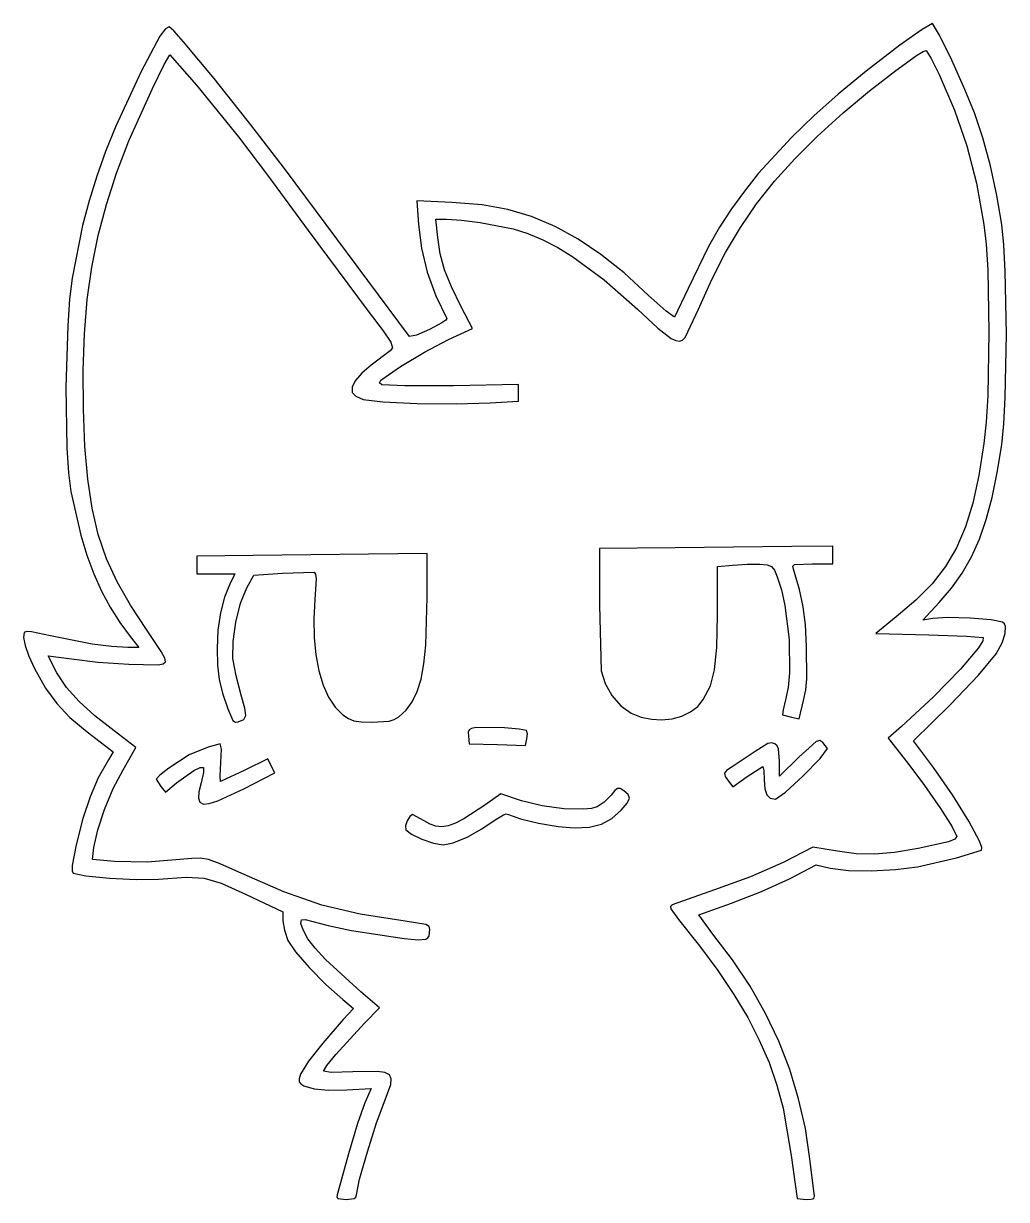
# Model space of a CAD drawing. Extents: x 107 to 244, y 16 to 180.
import ezdxf

# ---------------------------------------------------------------- set-up
doc = ezdxf.new("R2010")
doc.units = 0

msp = doc.modelspace()

# ---------------------------------------------------------------- linework, layer by layer
at = {"layer": 'Layer 1', "color": 7}
for points in [[(228.776533, 177.024), (224.101122, 173.40527), (220.186389, 170.193336), (216.800822, 167.186455), (213.712912, 164.182881), (209.101994, 159.155795), (207.122923, 156.694341), (205.321206, 154.208083), (203.666663, 151.652372), (202.129116, 148.982559), (199.284292, 143.122035), (197.414569, 139.100365), (196.254811, 139.938213), (193.745678, 142.204812), (190.37334, 145.275634), (187.13991, 147.85367), (183.972625, 149.988528), (180.798725, 151.729818), (177.507968, 153.13652), (174.210596, 154.119889), (170.608953, 154.74607), (166.405383, 155.081209), (161.537046, 155.328153), (161.748713, 152.01204), (162.167637, 148.726795), (162.983436, 145.388633), (164.169652, 142.090159), (165.699827, 138.923976), (165.549276, 138.691915), (165.017973, 138.324254), (163.287707, 137.407031), (161.458222, 136.6221), (160.478712, 136.419253), (143.086757, 159.808434), (138.425677, 165.916454), (133.288348, 172.371741), (129.037373, 177.484265), (127.670083, 179.008859), (127.035358, 179.564002), (126.508396, 179.263589), (125.756538, 178.245494), (123.1548, 173.355109), (119.611035, 165.726285), (118.182077, 162.195473), (116.950317, 158.758919), (115.892189, 155.345517), (114.984131, 151.884158), (113.52396, 144.533147), (113.172009, 141.640574), (112.911009, 137.962105), (112.668474, 129.350463), (112.809585, 120.904186), (113.028142, 117.432424), (113.347571, 114.829239), (114.726713, 108.749331), (115.581235, 105.982642), (116.549032, 103.390412), (117.632584, 100.966855), (118.834372, 98.706182), (120.156876, 96.602605), (121.602577, 94.650337), (122.802022, 93.133392), (121.285076, 93.133392), (119.0284, 93.252455), (116.302087, 93.583184), (110.525347, 94.720893), (107.870693, 95.298567), (107.171752, 95.341011), (106.856456, 95.214782), (106.759993, 94.51088), (106.984338, 93.367107), (107.506339, 91.885991), (108.302846, 90.170057), (109.821445, 87.457525), (111.376424, 85.297311), (113.22906, 83.368607), (115.640628, 81.350607), (119.238964, 78.563661), (118.568686, 77.470049), (117.169149, 74.958159), (116.024274, 72.3239), (115.031535, 69.29938), (114.088405, 65.616708), (113.546009, 62.745977), (113.527819, 62.020026), (113.665072, 61.700872), (115.448254, 61.295729), (118.723026, 60.973268), (122.440976, 60.802942), (125.55369, 60.854205), (129.394561, 61.123749), (131.912514, 60.999726), (134.284946, 60.273775), (137.689253, 58.737537), (142.87509, 56.303369), (142.87509, 55.033368), (143.082347, 53.72368), (143.580646, 52.2817), (144.632917, 50.724515), (146.521933, 48.555482), (148.854126, 46.194625), (151.235929, 44.061972), (152.717596, 42.827249), (151.271206, 41.275026), (148.431895, 38.019547), (146.442558, 35.471828), (145.33296, 33.664943), (145.117366, 33.049649), (145.132869, 32.631965), (145.35997, 32.321562), (145.792123, 32.05374), (147.20544, 31.657416), (149.240528, 31.466144), (151.765096, 31.503075), (155.151764, 31.679464), (154.269819, 29.703908), (153.259992, 26.789079), (152.01204, 22.577792), (150.424539, 16.862788), (150.389261, 16.540327), (150.539192, 16.346851), (151.659262, 16.227788), (152.805791, 16.36008), (153.038404, 16.55521), (153.105652, 16.862788), (153.557649, 19.048358), (154.631417, 22.864424), (155.903623, 26.898771), (156.950932, 29.739185), (157.905086, 32.251626), (157.968545, 33.049373), (157.704995, 33.593285), (157.075989, 33.922223), (156.04308, 34.075048), (152.611763, 34.007799), (149.61315, 33.910785), (148.519538, 34.078355), (148.995788, 34.872657), (150.265789, 36.437558), (154.234542, 40.781137), (156.315932, 42.933083), (153.740652, 45.155584), (148.81058, 49.662323), (147.350961, 51.227775), (146.367592, 52.528644), (145.68188, 53.766674), (145.379814, 54.68059), (145.474623, 55.19763), (145.979536, 55.245035), (149.156743, 54.394509), (152.426554, 53.679582), (159.773156, 52.563922), (161.684221, 52.385328), (162.75854, 52.484547), (163.055301, 52.663141), (163.230932, 52.940953), (163.336214, 53.833923), (163.238098, 54.25891), (162.789408, 54.535069), (159.914267, 54.99809), (153.613873, 55.952796), (148.299052, 57.211772), (142.99746, 59.066062), (136.736753, 61.806706), (134.138874, 62.982449), (132.516646, 63.592644), (131.364054, 63.786121), (130.175082, 63.711707), (124.014696, 63.226637), (119.415353, 63.323651), (116.346184, 63.570596), (116.557851, 65.26393), (117.09253, 67.729517), (118.030699, 70.568829), (119.246681, 73.454443), (120.614798, 76.058937), (122.413966, 79.198661), (119.380075, 81.491718), (116.675811, 83.58744), (114.4941, 85.583943), (112.76218, 87.553987), (111.407292, 89.570334), (110.207847, 91.969225), (113.453405, 91.545891), (117.095838, 91.07846), (121.426188, 90.769779), (125.487544, 90.694814), (126.223417, 90.834272), (126.506191, 91.122557), (126.415791, 91.629676), (125.941746, 92.560128), (123.895634, 95.638116), (121.647294, 98.999911), (119.79955, 102.238923), (118.316436, 105.483723), (117.161984, 108.862881), (116.300227, 112.504969), (115.695199, 116.538559), (115.310933, 121.09222), (115.111461, 126.294524), (115.077493, 131.755968), (115.249817, 136.820538), (115.642902, 141.574221), (116.271219, 146.103009), (117.149237, 150.49289), (118.291424, 154.829854), (119.712252, 159.199892), (121.426188, 163.688992), (124.720252, 170.982677), (126.34248, 174.295483), (127.141191, 175.683444), (130.862999, 171.445698), (136.701475, 164.218159), (140.890714, 158.728051), (146.40287, 151.200651), (154.622597, 140.123422), (156.840138, 137.201979), (157.916662, 135.616683), (158.139904, 134.864825), (157.797599, 134.443696), (155.151764, 132.432861), (153.845383, 131.306728), (152.955721, 130.276506), (152.502622, 129.371961), (152.505929, 128.622859), (153.043916, 128.133379), (154.058153, 127.670358), (156.789977, 127.325297), (161.545866, 127.105913), (166.976442, 127.04528), (171.73233, 127.176469), (175.683444, 127.423414), (175.683444, 128.587581), (175.683444, 129.751748), (166.617049, 129.575359), (159.87017, 129.540082), (156.66871, 129.716471), (156.302151, 129.959557), (156.487911, 130.338242), (159.243989, 132.256472), (162.608609, 134.258487), (165.946771, 135.995919), (169.262884, 137.548142), (167.675383, 140.582033), (166.334827, 143.332048), (165.391146, 145.728182), (164.778194, 147.958952), (164.429826, 150.212872), (164.182881, 152.752874), (165.629271, 152.752874), (167.744285, 152.63326), (170.352086, 152.325131), (174.94261, 151.447595), (176.994855, 150.77022), (179.057435, 149.898128), (181.140685, 148.825118), (183.254942, 147.544989), (187.617813, 144.338567), (192.228732, 140.229255), (195.076312, 137.58783), (196.938318, 136.163489), (197.592749, 135.853981), (198.112408, 135.784252), (198.534501, 135.932805), (198.896236, 136.278141), (200.730682, 140.229255), (202.587383, 144.352899), (204.518085, 148.122663), (206.580251, 151.614614), (208.831347, 154.90482), (211.328836, 158.069349), (214.130183, 161.184268), (217.292851, 164.325646), (220.874306, 167.56955), (224.527763, 170.627143), (228.194449, 173.482991), (231.093843, 175.551703), (232.011893, 176.107949), (232.445424, 176.247889), (233.133341, 175.171916), (234.244592, 172.931776), (236.395987, 167.93225), (238.094282, 162.992255), (239.428775, 157.800907), (240.488763, 152.047318), (240.789726, 149.312324), (241.0047, 145.711646), (241.17668, 137.027795), (241.0047, 128.224881), (240.789726, 124.475375), (240.488763, 121.532021), (239.760262, 117.065865), (238.91394, 113.226855), (237.894811, 109.907917), (236.647892, 107.001977), (235.1182, 104.401962), (233.25075, 102.000798), (230.990559, 99.691411), (228.282644, 97.366728), (225.425142, 95.073671), (232.798202, 94.897282), (238.072233, 94.703254), (240.382929, 94.509226), (240.326016, 94.023467), (239.729187, 93.070553), (237.216747, 90.090682), (233.447534, 86.224455), (229.023478, 82.126718), (227.153754, 80.468662), (229.870145, 77.011437), (232.219426, 73.884942), (234.4298, 70.705531), (236.071321, 68.121432), (236.714038, 66.780875), (236.446147, 66.422585), (235.549871, 66.057681), (231.316535, 65.122819), (228.025777, 64.571052), (225.257572, 64.333478), (222.714264, 64.393561), (220.098194, 64.734763), (216.676248, 65.299208), (212.513467, 63.18254), (207.97586, 61.180525), (202.988461, 59.33726), (197.061791, 57.255869), (196.832485, 57.040344), (196.867763, 56.695834), (197.943736, 55.209757), (200.876272, 51.56133), (203.445419, 48.101832), (205.674742, 44.788681), (207.587804, 41.579297), (209.208172, 38.431098), (210.559408, 35.301502), (211.665077, 32.147929), (212.548745, 28.927796), (213.664405, 22.344077), (214.489024, 16.368899), (215.723747, 16.227788), (216.440327, 16.250939), (216.79972, 16.386538), (216.894529, 16.733804), (216.817359, 17.391955), (216.252914, 21.872236), (215.614469, 26.112187), (214.67754, 30.259533), (213.441301, 34.314275), (211.904925, 38.276413), (210.067586, 42.145947), (207.928456, 45.922876), (205.486708, 49.607201), (202.741517, 53.198922), (200.76596, 55.880035), (205.316796, 57.502814), (209.519264, 59.103544), (213.43069, 60.889483), (217.099581, 62.829762), (219.075138, 62.37115), (221.611832, 62.051997), (224.790142, 61.987504), (228.153659, 62.167752), (231.245979, 62.582817), (236.656712, 63.808721), (240.135985, 64.875874), (240.169264, 65.262965), (239.853211, 66.127134), (238.376504, 68.932821), (236.112662, 72.585176), (233.46848, 76.376437), (230.681534, 80.115884), (235.761537, 85.125331), (239.739109, 89.279292), (242.182097, 92.216169), (243.019394, 93.744139), (243.456508, 95.047213), (243.476903, 96.046015), (243.325663, 96.40651), (243.064042, 96.661172), (241.488668, 96.961585), (238.557303, 97.185929), (235.453959, 97.271368), (233.362647, 97.155061), (231.951535, 96.908117), (234.244592, 99.377563), (235.953085, 101.369518), (237.441643, 103.46648), (238.731763, 105.723846), (239.844943, 108.197013), (240.80268, 110.941377), (241.626472, 114.012337), (242.337815, 117.46529), (242.958209, 121.355632), (243.247597, 124.241453), (243.454303, 127.952029), (243.619667, 136.741163), (243.454303, 145.510452), (243.247597, 149.196224), (242.958209, 152.047318), (242.27415, 156.089933), (241.375117, 160.205309), (240.323949, 164.122247), (239.183484, 167.56955), (237.831903, 170.854795), (235.990843, 174.907332), (234.282075, 178.404244), (233.327369, 180.022613), (231.858931, 179.211224), (228.776533, 177.024), (228.776533, 177.024)], [(197.485124, 106.997567), (186.97234, 106.891734), (186.97234, 99.024785), (187.184007, 89.852557), (187.725852, 88.10851), (188.687723, 86.43061), (189.947251, 84.990835), (191.382065, 83.961164), (192.745841, 83.412153), (194.182792, 83.107882), (195.640412, 83.038429), (197.066201, 83.193872), (198.407653, 83.564289), (199.612265, 84.139758), (200.627536, 84.910357), (201.40096, 85.866165), (202.38929, 87.79101), (202.984051, 90.020126), (203.281157, 93.109139), (203.376517, 97.613673), (203.376517, 104.38701), (205.493185, 104.598677), (207.4952, 104.730969), (209.338465, 104.70451), (210.317975, 104.613009), (210.903918, 104.39583), (211.298037, 103.900838), (211.702078, 102.975898), (212.29615, 101.126501), (212.776948, 98.982341), (213.368954, 94.231414), (213.418563, 89.566476), (213.221366, 87.529803), (212.866245, 85.830887), (212.509057, 84.433005), (212.442912, 83.749497), (213.677635, 83.396719), (214.735969, 83.185052), (215.370969, 85.725054), (215.665318, 87.191839), (215.820761, 88.728077), (215.794303, 93.239225), (215.621772, 96.27477), (215.313643, 98.764611), (214.787232, 101.181691), (213.959857, 103.998954), (213.866702, 104.447644), (214.114197, 104.678052), (216.570414, 104.775066), (219.427916, 104.775066), (219.427916, 106.009789), (219.427916, 107.244512), (213.712912, 107.173956), (197.485124, 106.997567), (197.485124, 106.997567)], [(138.747587, 105.939233), (130.880638, 105.8334), (130.880638, 104.598677), (130.880638, 103.363954), (133.526473, 103.363954), (136.172308, 103.363954), (135.466752, 101.952842), (134.729777, 100.130523), (134.174703, 97.957631), (133.824681, 95.533385), (133.702862, 92.957003), (133.770662, 90.647961), (134.007133, 88.666341), (134.461886, 86.731023), (135.18453, 84.560887), (135.925363, 82.920469), (136.256093, 82.705495), (136.666197, 82.761719), (137.411441, 83.082526), (137.706892, 83.634844), (137.57901, 84.676642), (137.054253, 86.465888), (136.344287, 89.182278), (135.925363, 91.581169), (135.945758, 93.932655), (136.326648, 96.634714), (136.991966, 99.270627), (137.865642, 101.423675), (138.818143, 103.187565), (142.839812, 103.469787), (147.249537, 103.610899), (147.414351, 103.343008), (147.483253, 102.658398), (147.320093, 99.800896), (147.171402, 97.097046), (147.221976, 94.514738), (147.46272, 92.092835), (147.884538, 89.870195), (148.478335, 87.885681), (149.235016, 86.178153), (150.145486, 84.786472), (151.200651, 83.749497), (151.993299, 83.202691), (152.752874, 82.894011), (153.750574, 82.757309), (155.257598, 82.726441), (157.656488, 82.871962), (158.38299, 83.098512), (158.997045, 83.467275), (160.037946, 84.401241), (160.89488, 85.548114), (161.582315, 86.965358), (162.11472, 88.710438), (162.506566, 90.840817), (162.77232, 93.413961), (162.983436, 100.118396), (162.983436, 106.186178), (154.798986, 106.115622), (138.747587, 105.939233), (138.747587, 105.939233)], [(169.756774, 81.950329), (169.130041, 81.83733), (168.791044, 81.654878), (168.670328, 81.32029), (168.69844, 80.750884), (168.804273, 79.69255), (172.755387, 79.586717), (176.671222, 79.445606), (176.847611, 80.398106), (176.909348, 81.108072), (176.812334, 81.526996), (175.784316, 81.751892), (173.721116, 81.923871), (169.756774, 81.950329), (169.756774, 81.950329)], [(132.468139, 79.233939), (129.822304, 78.140327), (126.973622, 76.301472), (125.744411, 75.327474), (125.23619, 74.753658), (125.87119, 73.730602), (126.506191, 72.95449), (128.058414, 74.259769), (130.488172, 75.983971), (131.367361, 76.397934), (131.833139, 76.411715), (131.8155, 75.69293), (131.480361, 74.259769), (131.185254, 73.025391), (131.11711, 72.123808), (131.311069, 71.550475), (131.802271, 71.300844), (132.625856, 71.370366), (133.816964, 71.754494), (137.442309, 73.44838), (141.7462, 75.635603), (141.252311, 76.623382), (140.758422, 77.61116), (137.58342, 76.023659), (134.196751, 74.436158), (134.121786, 75.216679), (134.232029, 77.081993), (134.315814, 78.942897), (134.161473, 79.69255), (132.468139, 79.233939), (132.468139, 79.233939)], [(214.700691, 77.822827), (212.019578, 75.176992), (212.019578, 77.258382), (211.882877, 79.004633), (211.677273, 79.431274), (211.3493, 79.69255), (210.934786, 79.824842), (210.414438, 79.719009), (208.632909, 78.634216), (205.422629, 76.48227), (204.655337, 75.985074), (204.337837, 75.600325), (204.430441, 75.16266), (204.893462, 74.506714), (205.528463, 73.695324), (207.50402, 75.141714), (209.691243, 76.552826), (209.836764, 76.00161), (209.90291, 74.683103), (209.986695, 73.425229), (210.255688, 72.584074), (210.736348, 72.113335), (211.455133, 71.966712), (212.858528, 72.979846), (215.326872, 75.256367), (217.676153, 77.65195), (218.72236, 79.022272), (218.052082, 79.868939), (217.622685, 80.15943), (217.103991, 80.02328), (214.700691, 77.822827), (214.700691, 77.822827)], [(188.559841, 72.531157), (187.61616, 71.561017), (186.619562, 70.908378), (185.822022, 70.695884), (184.743775, 70.584263), (182.011399, 70.643794), (178.954909, 71.047284), (176.106778, 71.755045), (173.213998, 72.707546), (170.991497, 71.155323), (168.061786, 69.23599), (166.900581, 68.646327), (165.889445, 68.289001), (164.989103, 68.153265), (164.160281, 68.228368), (163.363706, 68.503562), (162.560102, 68.968099), (160.937324, 69.850044), (160.540448, 69.583807), (160.170031, 68.963689), (159.945135, 68.257582), (159.984823, 67.733376), (160.79511, 67.090107), (162.233783, 66.397229), (163.844435, 65.843258), (165.17066, 65.616708), (166.598859, 65.919325), (168.52646, 66.71473), (170.592968, 67.834248), (172.437886, 69.10921), (173.566776, 69.823586), (173.965856, 69.922804), (174.272332, 69.850044), (175.933696, 69.250321), (178.461571, 68.650599), (181.187883, 68.183168), (183.44456, 67.980321), (185.560677, 68.088359), (187.250153, 68.500668), (188.66843, 69.270165), (189.970953, 70.449767), (190.799981, 71.43975), (191.126301, 72.125462), (190.963141, 72.652424), (190.323731, 73.166157), (189.829842, 73.453892), (189.468244, 73.483657), (189.093418, 73.195923), (188.559841, 72.531157), (188.559841, 72.531157)]]:
    msp.add_lwpolyline(points, dxfattribs=at)

doc.saveas('drawing.dxf')
